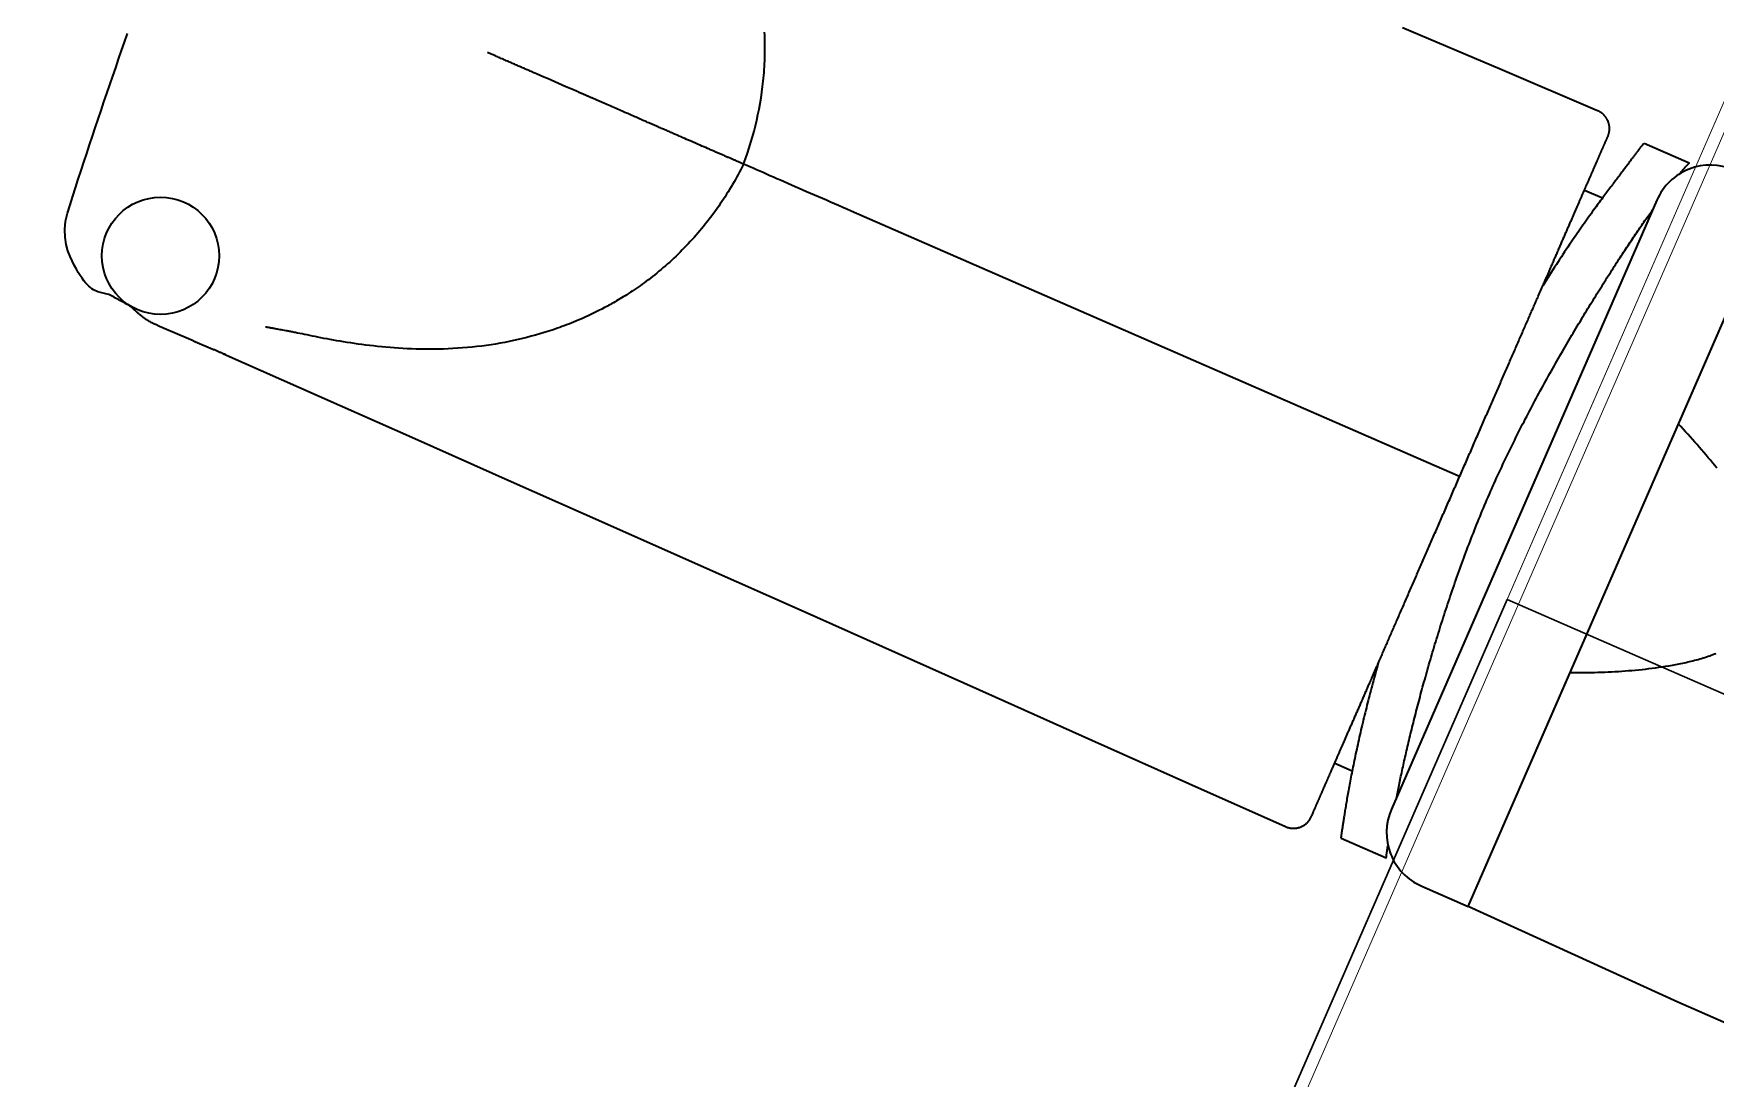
# Model space of a CAD drawing. Header units: millimetres. Extents: x -50172 to 90294, y -80883 to 956680.
# Drawn here: x 7277.13 to 7320.19, y -10762.83 to -10736.09 of the extents above; entities that cross this region are included whole.
import ezdxf

# ---------------------------------------------------------------- set-up
doc = ezdxf.new("R2010")
doc.units = ezdxf.units.MM
doc.header["$MEASUREMENT"] = 0
doc.linetypes.add('Dot & Dashed', pattern=[670.277762, 352.777767, -176.388884, 0, -141.111112])
for name, color, linetype, lineweight in [('0_Pen_No__7', 7, 'Continuous', 35), ('New_A-20-M_Roof_Pen_No__93', 8, 'Continuous', 13), ('New_A-25-M_Curtain_Wall_Pen_No__90', 8, 'Continuous', 20), ('New_A-25-M_Wall_Ext_Pen_No__87', 8, 'Continuous', 20), ('New_ArchiCAD Windows_Pen_No__3', 7, 'Continuous', 18)]:
    doc.layers.add(name, color=color, linetype=linetype, lineweight=lineweight)
for name, color, linetype in [('New_A-20-M_Roof', 7, 'Continuous'), ('New_A-25-M_Curtain_Wall', 7, 'Continuous'), ('New_A-25-M_Wall_Ext', 7, 'Continuous'), ('New_ArchiCAD Windows', 7, 'Continuous')]:
    doc.layers.add(name, color=color, linetype=linetype)
doc.layers.add('New_A-25-M_Curtain_Wall_Pen_No__69', color=7, linetype='Continuous', lineweight=20, true_color=0x606060)
doc.layers.add('New_ArchiCAD Windows_Pen_No__23', color=7, linetype='Continuous', lineweight=30, true_color=0x2a2a2a)

# ---------------------------------------------------------------- blocks, each defined once
blk = doc.blocks.new('Wall_2_1', base_point=(10092.596, -4631.295))
at = {"layer": 'New_A-25-M_Wall_Ext_Pen_No__87', "linetype": 'Continuous', "flags": 128}
blk.add_lwpolyline([(10000.932, -4591.325), (2142.474, -22613.267)], dxfattribs=at)
blk = doc.blocks.new('Wall_4_1', base_point=(9982.587, -4632.604))
at = {"layer": 'New_A-25-M_Wall_Ext_Pen_No__87', "linetype": 'Continuous', "flags": 128}
blk.add_lwpolyline([(4871.77, -16353.328), (9982.587, -4632.604)], dxfattribs=at)
blk = doc.blocks.new('Triple Window 19_2')
at = {"layer": 'New_ArchiCAD Windows_Pen_No__23', "linetype": 'Continuous'}
for p, q in [((662.5, -190), (662.5, 0)), ((662.5, 0), (725, 0))]:
    blk.add_line(p, q, dxfattribs=at)
at = {"layer": 'New_ArchiCAD Windows_Pen_No__3', "linetype": 'Continuous'}
blk.add_line((-182, 0), (662.5, 0), dxfattribs=at)
blk = doc.blocks.new('Wall_239_1', base_point=(10165.916, -4712.544))
at = {"layer": 'New_ArchiCAD Windows', "color": 251, "linetype": 'Continuous', "lineweight": 20, "true_color": 0x606060, "xscale": -1, "zscale": 1000, "rotation": 66.44041158399281}
blk.add_blockref('Triple Window 19_2', (7579.655, -10143.289), dxfattribs=at)
blk = doc.blocks.new('Morph_2_1')
at = {"layer": 'New_A-20-M_Roof_Pen_No__93', "linetype": 'Continuous', "flags": 128}
blk.add_lwpolyline([(2064.531, -22792.012), (10012.822, -4564.059)], dxfattribs=at)
blk = doc.blocks.new('Beam_8_1', base_point=(10000.932, -4591.325))
at = {"layer": 'New_A-25-M_Curtain_Wall_Pen_No__69', "linetype": 'Dot & Dashed'}
blk.add_line((10000.932, -4591.325), (2142.472, -22613.266), dxfattribs=at)
at = {"layer": 'New_A-25-M_Curtain_Wall_Pen_No__90', "linetype": 'Continuous'}
blk.add_line((10000.932, -4591.325), (2142.472, -22613.266), dxfattribs=at)

msp = doc.modelspace()

# ---------------------------------------------------------------- linework, layer by layer
at = {"layer": '0_Pen_No__7', "linetype": 'Continuous', "flags": 128}
for points in [[(7277.995, -10740.681), (7278.063, -10740.465), (7278.132, -10740.248), (7278.201, -10740.03), (7278.272, -10739.812), (7278.343, -10739.593), (7278.415, -10739.373), (7278.487, -10739.153), (7278.56, -10738.934), (7278.633, -10738.714), (7278.707, -10738.494), (7278.781, -10738.274), (7278.855, -10738.055), (7278.929, -10737.836), (7279.004, -10737.616), (7279.079, -10737.397), (7279.154, -10737.178), (7279.23, -10736.959), (7279.305, -10736.74), (7279.382, -10736.521), (7279.458, -10736.302), (7279.535, -10736.084)], [(7281.992, -10744.283), (7284.435, -10745.365), (7286.89, -10746.453), (7289.353, -10747.546), (7291.823, -10748.643), (7294.298, -10749.744), (7296.778, -10750.847), (7299.26, -10751.953), (7301.743, -10753.06), (7304.225, -10754.168), (7306.705, -10755.276), (7309.181, -10756.383), (7309.199, -10756.39), (7309.217, -10756.397), (7309.235, -10756.403), (7309.253, -10756.408), (7309.272, -10756.413), (7309.29, -10756.417), (7309.309, -10756.42), (7309.328, -10756.423), (7309.347, -10756.425), (7309.366, -10756.426), (7309.385, -10756.426), (7309.404, -10756.426), (7309.423, -10756.425), (7309.442, -10756.423), (7309.461, -10756.421), (7309.479, -10756.417), (7309.498, -10756.413), (7309.517, -10756.409), (7309.535, -10756.403), (7309.553, -10756.397), (7309.571, -10756.391), (7309.588, -10756.383), (7309.606, -10756.375), (7309.622, -10756.367), (7309.639, -10756.357), (7309.655, -10756.347), (7309.671, -10756.337), (7309.687, -10756.325), (7309.701, -10756.314), (7309.716, -10756.301), (7309.73, -10756.289), (7309.744, -10756.275), (7309.757, -10756.261), (7309.769, -10756.247), (7309.781, -10756.232), (7309.792, -10756.217), (7309.803, -10756.201), (7309.813, -10756.185), (7309.823, -10756.169), (7309.832, -10756.152), (7309.84, -10756.135), (7309.847, -10756.119), (7309.851, -10756.109), (7309.855, -10756.1), (7309.86, -10756.089), (7309.864, -10756.079), (7309.869, -10756.069), (7309.873, -10756.058), (7309.878, -10756.048), (7309.882, -10756.038), (7309.887, -10756.027), (7309.891, -10756.018), (7309.895, -10756.008), (7309.9, -10755.998), (7309.904, -10755.987), (7309.909, -10755.976), (7309.914, -10755.965), (7309.919, -10755.953), (7309.923, -10755.944), (7309.927, -10755.934), (7309.932, -10755.925), (7309.936, -10755.915), (7309.94, -10755.905), (7309.945, -10755.894), (7309.95, -10755.884), (7309.954, -10755.873), (7309.959, -10755.862), (7309.964, -10755.85), (7309.969, -10755.839), (7309.974, -10755.827), (7309.979, -10755.815), (7309.985, -10755.803), (7309.99, -10755.79), (7309.996, -10755.778), (7310.001, -10755.765), (7310.007, -10755.751), (7310.013, -10755.738), (7310.019, -10755.724), (7310.023, -10755.715), (7310.027, -10755.706), (7310.031, -10755.696), (7310.035, -10755.687), (7310.04, -10755.677), (7310.044, -10755.667), (7310.048, -10755.657), (7310.053, -10755.647), (7310.057, -10755.637), (7310.061, -10755.627), (7310.066, -10755.617), (7310.07, -10755.607), (7310.075, -10755.596), (7310.08, -10755.585), (7310.084, -10755.575), (7310.089, -10755.564), (7310.094, -10755.553), (7310.098, -10755.542), (7310.103, -10755.531), (7310.108, -10755.52), (7310.113, -10755.508), (7310.118, -10755.497), (7310.123, -10755.485), (7310.128, -10755.474), (7310.133, -10755.462), (7310.139, -10755.45), (7310.144, -10755.438), (7310.149, -10755.426), (7310.154, -10755.414), (7310.16, -10755.401), (7310.165, -10755.388), (7310.171, -10755.375), (7310.177, -10755.361), (7310.184, -10755.346), (7310.19, -10755.331), (7310.197, -10755.315), (7310.204, -10755.299), (7310.212, -10755.282), (7310.219, -10755.265), (7310.227, -10755.247), (7310.231, -10755.237), (7310.235, -10755.228), (7310.24, -10755.219), (7310.244, -10755.209), (7310.248, -10755.199), (7310.252, -10755.189), (7310.257, -10755.179), (7310.261, -10755.169), (7310.266, -10755.159), (7310.27, -10755.148), (7310.275, -10755.138), (7310.28, -10755.127), (7310.284, -10755.116), (7310.289, -10755.105), (7310.294, -10755.094), (7310.299, -10755.082), (7310.304, -10755.071), (7310.309, -10755.059), (7310.314, -10755.047), (7310.319, -10755.035), (7310.325, -10755.023), (7310.33, -10755.011), (7310.336, -10754.998), (7310.341, -10754.986), (7310.347, -10754.973), (7310.352, -10754.96), (7310.358, -10754.947), (7310.364, -10754.934), (7310.369, -10754.921), (7310.375, -10754.907), (7310.381, -10754.894), (7310.387, -10754.88), (7310.393, -10754.866), (7310.399, -10754.852), (7310.406, -10754.838), (7310.412, -10754.823), (7310.418, -10754.809), (7310.425, -10754.794), (7310.431, -10754.779), (7310.438, -10754.764), (7310.444, -10754.749), (7310.451, -10754.734), (7310.458, -10754.718), (7310.465, -10754.703), (7310.471, -10754.687), (7310.478, -10754.671), (7310.485, -10754.655), (7310.493, -10754.638), (7310.5, -10754.622), (7310.507, -10754.606), (7310.514, -10754.589), (7310.521, -10754.572), (7310.529, -10754.555), (7310.536, -10754.538), (7310.544, -10754.521), (7310.551, -10754.503), (7310.559, -10754.486), (7310.567, -10754.468), (7310.574, -10754.451), (7310.582, -10754.433), (7310.59, -10754.415), (7310.598, -10754.396), (7310.606, -10754.378), (7310.614, -10754.359), (7310.622, -10754.341), (7310.63, -10754.322), (7310.639, -10754.303), (7310.647, -10754.284), (7310.655, -10754.265), (7310.664, -10754.245), (7310.672, -10754.226), (7310.681, -10754.206), (7310.69, -10754.186), (7310.698, -10754.167), (7310.707, -10754.146), (7310.716, -10754.126), (7310.725, -10754.106), (7310.734, -10754.085), (7310.743, -10754.065), (7310.752, -10754.044), (7310.761, -10754.023), (7310.77, -10754.002), (7310.779, -10753.981), (7310.789, -10753.959), (7310.798, -10753.938), (7310.807, -10753.916), (7310.817, -10753.894), (7310.827, -10753.872), (7310.836, -10753.85), (7310.846, -10753.828), (7310.856, -10753.806), (7310.866, -10753.783), (7310.875, -10753.76), (7310.885, -10753.737), (7310.895, -10753.714), (7310.906, -10753.691), (7310.916, -10753.668), (7310.926, -10753.644), (7310.936, -10753.621), (7310.947, -10753.597), (7310.957, -10753.573), (7310.968, -10753.549), (7310.978, -10753.525), (7310.989, -10753.5), (7310.999, -10753.476), (7311.01, -10753.451), (7311.021, -10753.426), (7311.032, -10753.401), (7311.043, -10753.376), (7311.054, -10753.351), (7311.065, -10753.325), (7311.076, -10753.3), (7311.088, -10753.274), (7311.099, -10753.248), (7311.11, -10753.222), (7311.122, -10753.195), (7311.133, -10753.169), (7311.145, -10753.142), (7311.157, -10753.116), (7311.168, -10753.089), (7311.18, -10753.062), (7311.192, -10753.035), (7311.204, -10753.007), (7311.216, -10752.98), (7311.228, -10752.953), (7311.24, -10752.925), (7311.252, -10752.897), (7311.264, -10752.87), (7311.276, -10752.842), (7311.288, -10752.813), (7311.301, -10752.785), (7311.313, -10752.757), (7311.325, -10752.728), (7311.338, -10752.7), (7311.35, -10752.671), (7311.363, -10752.642), (7311.376, -10752.613), (7311.388, -10752.584), (7311.401, -10752.555), (7311.414, -10752.525), (7311.427, -10752.496), (7311.44, -10752.466), (7311.453, -10752.437), (7311.466, -10752.407), (7311.479, -10752.377), (7311.492, -10752.347), (7311.505, -10752.316), (7311.518, -10752.286), (7311.532, -10752.256), (7311.545, -10752.225), (7311.558, -10752.194), (7311.572, -10752.163), (7311.585, -10752.132), (7311.599, -10752.101), (7311.613, -10752.07), (7311.626, -10752.038), (7311.64, -10752.007), (7311.654, -10751.975), (7311.668, -10751.943), (7311.682, -10751.912), (7311.696, -10751.879), (7311.71, -10751.847), (7311.724, -10751.815), (7311.738, -10751.783), (7311.752, -10751.75), (7311.766, -10751.717), (7311.781, -10751.684), (7311.795, -10751.651), (7311.809, -10751.618), (7311.824, -10751.585), (7311.838, -10751.552), (7311.853, -10751.518), (7311.868, -10751.485), (7311.882, -10751.451), (7311.897, -10751.417), (7311.912, -10751.383), (7311.927, -10751.349), (7311.942, -10751.314), (7311.957, -10751.28), (7311.972, -10751.245), (7311.987, -10751.21), (7312.003, -10751.176), (7312.018, -10751.14), (7312.033, -10751.105), (7312.049, -10751.07), (7312.064, -10751.035), (7312.08, -10750.999), (7312.095, -10750.963), (7312.111, -10750.927), (7312.126, -10750.891), (7312.142, -10750.855), (7312.158, -10750.819), (7312.174, -10750.783), (7312.19, -10750.746), (7312.206, -10750.71), (7312.222, -10750.673), (7312.238, -10750.636), (7312.254, -10750.6), (7312.27, -10750.563), (7312.286, -10750.526), (7312.302, -10750.489), (7312.318, -10750.452), (7312.334, -10750.415), (7312.35, -10750.378), (7312.367, -10750.341), (7312.383, -10750.303), (7312.399, -10750.266), (7312.415, -10750.229), (7312.432, -10750.191), (7312.448, -10750.153), (7312.465, -10750.116), (7312.481, -10750.078), (7312.498, -10750.04), (7312.514, -10750.002), (7312.531, -10749.964), (7312.547, -10749.926), (7312.564, -10749.888), (7312.581, -10749.85), (7312.597, -10749.811), (7312.614, -10749.773), (7312.631, -10749.735), (7312.648, -10749.696), (7312.664, -10749.657), (7312.681, -10749.619), (7312.698, -10749.58), (7312.715, -10749.541), (7312.732, -10749.502), (7312.749, -10749.463), (7312.766, -10749.424), (7312.783, -10749.385), (7312.8, -10749.346), (7312.817, -10749.307), (7312.835, -10749.267), (7312.852, -10749.228), (7312.869, -10749.188), (7312.886, -10749.149), (7312.904, -10749.109), (7312.921, -10749.069), (7312.938, -10749.029), (7312.956, -10748.989), (7312.973, -10748.949), (7312.991, -10748.909), (7313.008, -10748.869), (7313.026, -10748.829), (7313.043, -10748.789), (7313.061, -10748.748), (7313.079, -10748.708), (7313.096, -10748.667), (7313.114, -10748.627), (7313.132, -10748.586), (7313.149, -10748.545), (7313.167, -10748.504), (7313.185, -10748.463), (7313.203, -10748.422), (7313.221, -10748.381), (7313.239, -10748.34), (7313.257, -10748.299), (7313.275, -10748.257), (7313.293, -10748.216), (7313.311, -10748.174), (7313.329, -10748.133), (7313.347, -10748.091), (7313.366, -10748.049), (7313.384, -10748.008), (7313.402, -10747.966), (7313.42, -10747.924), (7313.438, -10747.883), (7313.457, -10747.841), (7313.475, -10747.799), (7313.493, -10747.757), (7313.511, -10747.715), (7313.53, -10747.674), (7313.548, -10747.632), (7313.566, -10747.59), (7313.584, -10747.548), (7313.603, -10747.506), (7313.621, -10747.464), (7313.639, -10747.422), (7313.657, -10747.38), (7313.676, -10747.339), (7313.694, -10747.297), (7313.712, -10747.255), (7313.73, -10747.213), (7313.749, -10747.171), (7313.767, -10747.129), (7313.785, -10747.087), (7313.803, -10747.046), (7313.822, -10747.004), (7313.84, -10746.962), (7313.858, -10746.92), (7313.876, -10746.879), (7313.894, -10746.837), (7313.913, -10746.795), (7313.931, -10746.753), (7313.949, -10746.712), (7313.967, -10746.67), (7313.985, -10746.629), (7314.003, -10746.587), (7314.021, -10746.546), (7314.039, -10746.505), (7314.057, -10746.463), (7314.075, -10746.422), (7314.093, -10746.381), (7314.111, -10746.34), (7314.129, -10746.299), (7314.147, -10746.259), (7314.164, -10746.218), (7314.182, -10746.177), (7314.2, -10746.137), (7314.217, -10746.096), (7314.235, -10746.056), (7314.252, -10746.016), (7314.27, -10745.975), (7314.288, -10745.935), (7314.305, -10745.895), (7314.322, -10745.855), (7314.34, -10745.815), (7314.357, -10745.775), (7314.375, -10745.736), (7314.392, -10745.696), (7314.409, -10745.656), (7314.426, -10745.617), (7314.444, -10745.577), (7314.461, -10745.538), (7314.478, -10745.499), (7314.495, -10745.46), (7314.512, -10745.42), (7314.529, -10745.381), (7314.546, -10745.342), (7314.563, -10745.303), (7314.58, -10745.265), (7314.597, -10745.226), (7314.614, -10745.187), (7314.631, -10745.149), (7314.647, -10745.11), (7314.664, -10745.072), (7314.681, -10745.033), (7314.698, -10744.995), (7314.714, -10744.957), (7314.731, -10744.919), (7314.747, -10744.88), (7314.764, -10744.842), (7314.781, -10744.805), (7314.797, -10744.767), (7314.814, -10744.729), (7314.83, -10744.691), (7314.846, -10744.654), (7314.863, -10744.616), (7314.879, -10744.579), (7314.895, -10744.541), (7314.912, -10744.504), (7314.928, -10744.467), (7314.944, -10744.429), (7314.96, -10744.392), (7314.976, -10744.355), (7314.993, -10744.318), (7315.009, -10744.282), (7315.025, -10744.245), (7315.041, -10744.208), (7315.057, -10744.172), (7315.073, -10744.135), (7315.088, -10744.099), (7315.104, -10744.062), (7315.12, -10744.026), (7315.136, -10743.99), (7315.152, -10743.953), (7315.167, -10743.917), (7315.183, -10743.881), (7315.199, -10743.846), (7315.214, -10743.81), (7315.23, -10743.775), (7315.245, -10743.739), (7315.26, -10743.704), (7315.276, -10743.669), (7315.291, -10743.634), (7315.306, -10743.599), (7315.321, -10743.565), (7315.336, -10743.53), (7315.351, -10743.496), (7315.366, -10743.462), (7315.381, -10743.428), (7315.396, -10743.394), (7315.41, -10743.36), (7315.425, -10743.326), (7315.44, -10743.293), (7315.454, -10743.26), (7315.469, -10743.226), (7315.483, -10743.193), (7315.498, -10743.16), (7315.512, -10743.127), (7315.526, -10743.095), (7315.54, -10743.062), (7315.554, -10743.03), (7315.569, -10742.997), (7315.583, -10742.965), (7315.597, -10742.933), (7315.611, -10742.901), (7315.624, -10742.869), (7315.638, -10742.838), (7315.652, -10742.806), (7315.666, -10742.775), (7315.679, -10742.744), (7315.693, -10742.712), (7315.706, -10742.681), (7315.72, -10742.65), (7315.733, -10742.62), (7315.747, -10742.589), (7315.76, -10742.559), (7315.773, -10742.528), (7315.786, -10742.498), (7315.799, -10742.468), (7315.813, -10742.438), (7315.826, -10742.408), (7315.839, -10742.378), (7315.851, -10742.349), (7315.864, -10742.319), (7315.877, -10742.29), (7315.89, -10742.261), (7315.903, -10742.231), (7315.915, -10742.202), (7315.928, -10742.174), (7315.94, -10742.145), (7315.953, -10742.116), (7315.965, -10742.088), (7315.978, -10742.059), (7315.99, -10742.031), (7316.002, -10742.003), (7316.014, -10741.975), (7316.026, -10741.947), (7316.039, -10741.92), (7316.051, -10741.892), (7316.063, -10741.864), (7316.075, -10741.837), (7316.086, -10741.81), (7316.098, -10741.783), (7316.11, -10741.756), (7316.122, -10741.729), (7316.133, -10741.702), (7316.145, -10741.676), (7316.156, -10741.649), (7316.168, -10741.623), (7316.179, -10741.597), (7316.191, -10741.571), (7316.202, -10741.545), (7316.213, -10741.519), (7316.224, -10741.494), (7316.235, -10741.469), (7316.246, -10741.443), (7316.257, -10741.418), (7316.268, -10741.393), (7316.279, -10741.369), (7316.289, -10741.344), (7316.3, -10741.32), (7316.311, -10741.296), (7316.321, -10741.272), (7316.332, -10741.248), (7316.342, -10741.224), (7316.352, -10741.2), (7316.362, -10741.177), (7316.373, -10741.153), (7316.383, -10741.13), (7316.393, -10741.107), (7316.403, -10741.084), (7316.413, -10741.062), (7316.422, -10741.039), (7316.432, -10741.017), (7316.442, -10740.994), (7316.452, -10740.972), (7316.461, -10740.95), (7316.471, -10740.929), (7316.48, -10740.907), (7316.49, -10740.885), (7316.499, -10740.864), (7316.508, -10740.843), (7316.517, -10740.822), (7316.526, -10740.801), (7316.536, -10740.78), (7316.545, -10740.759), (7316.553, -10740.739), (7316.562, -10740.718), (7316.571, -10740.698), (7316.58, -10740.678), (7316.589, -10740.658), (7316.597, -10740.638), (7316.606, -10740.619), (7316.614, -10740.599), (7316.623, -10740.58), (7316.631, -10740.561), (7316.639, -10740.542), (7316.648, -10740.523), (7316.656, -10740.504), (7316.664, -10740.485), (7316.672, -10740.467), (7316.68, -10740.448), (7316.688, -10740.43), (7316.696, -10740.412), (7316.704, -10740.394), (7316.711, -10740.376), (7316.719, -10740.359), (7316.727, -10740.341), (7316.734, -10740.324), (7316.742, -10740.307), (7316.749, -10740.29), (7316.757, -10740.273), (7316.764, -10740.256), (7316.771, -10740.239), (7316.779, -10740.223), (7316.786, -10740.206), (7316.793, -10740.19), (7316.8, -10740.174), (7316.807, -10740.158), (7316.814, -10740.142), (7316.82, -10740.126), (7316.827, -10740.111), (7316.834, -10740.096), (7316.841, -10740.08), (7316.847, -10740.065), (7316.854, -10740.051), (7316.86, -10740.036), (7316.866, -10740.021), (7316.873, -10740.007), (7316.879, -10739.993), (7316.885, -10739.979), (7316.891, -10739.965), (7316.897, -10739.951), (7316.903, -10739.937), (7316.909, -10739.924), (7316.915, -10739.91), (7316.92, -10739.897), (7316.926, -10739.884), (7316.932, -10739.871), (7316.937, -10739.859), (7316.943, -10739.846), (7316.948, -10739.834), (7316.953, -10739.822), (7316.959, -10739.809), (7316.964, -10739.797), (7316.969, -10739.786), (7316.974, -10739.774), (7316.979, -10739.762), (7316.984, -10739.751), (7316.989, -10739.74), (7316.994, -10739.729), (7316.999, -10739.718), (7317.003, -10739.707), (7317.008, -10739.696), (7317.013, -10739.686), (7317.017, -10739.676), (7317.021, -10739.665), (7317.026, -10739.655), (7317.03, -10739.645), (7317.034, -10739.636), (7317.039, -10739.626), (7317.043, -10739.617), (7317.047, -10739.607), (7317.055, -10739.589), (7317.063, -10739.571), (7317.07, -10739.554), (7317.077, -10739.537), (7317.084, -10739.521), (7317.091, -10739.506), (7317.098, -10739.491), (7317.104, -10739.477), (7317.11, -10739.463), (7317.116, -10739.45), (7317.121, -10739.437), (7317.126, -10739.425), (7317.132, -10739.413), (7317.137, -10739.4), (7317.142, -10739.389), (7317.147, -10739.377), (7317.152, -10739.365), (7317.157, -10739.353), (7317.163, -10739.342), (7317.167, -10739.331), (7317.172, -10739.319), (7317.177, -10739.308), (7317.182, -10739.297), (7317.187, -10739.286), (7317.192, -10739.275), (7317.196, -10739.265), (7317.201, -10739.254), (7317.206, -10739.243), (7317.21, -10739.233), (7317.215, -10739.223), (7317.219, -10739.212), (7317.223, -10739.202), (7317.228, -10739.192), (7317.232, -10739.182), (7317.236, -10739.172), (7317.241, -10739.163), (7317.245, -10739.153), (7317.249, -10739.144), (7317.253, -10739.134), (7317.257, -10739.125), (7317.263, -10739.111), (7317.269, -10739.098), (7317.275, -10739.084), (7317.281, -10739.071), (7317.286, -10739.059), (7317.292, -10739.046), (7317.297, -10739.034), (7317.302, -10739.022), (7317.307, -10739.01), (7317.312, -10738.998), (7317.317, -10738.987), (7317.322, -10738.976), (7317.327, -10738.965), (7317.332, -10738.954), (7317.336, -10738.943), (7317.341, -10738.933), (7317.345, -10738.923), (7317.349, -10738.914), (7317.353, -10738.904), (7317.357, -10738.895), (7317.363, -10738.883), (7317.368, -10738.871), (7317.373, -10738.86), (7317.377, -10738.85), (7317.382, -10738.839), (7317.386, -10738.829), (7317.39, -10738.82), (7317.395, -10738.809), (7317.4, -10738.798), (7317.404, -10738.788), (7317.409, -10738.777), (7317.413, -10738.767), (7317.418, -10738.757), (7317.422, -10738.747), (7317.426, -10738.737), (7317.43, -10738.728), (7317.434, -10738.719), (7317.439, -10738.708), (7317.443, -10738.698), (7317.447, -10738.688), (7317.45, -10738.677), (7317.454, -10738.667), (7317.457, -10738.656), (7317.46, -10738.645), (7317.462, -10738.634), (7317.465, -10738.624), (7317.467, -10738.613), (7317.469, -10738.602), (7317.471, -10738.591), (7317.472, -10738.58), (7317.474, -10738.569), (7317.474, -10738.557), (7317.475, -10738.546), (7317.476, -10738.535), (7317.476, -10738.524), (7317.476, -10738.513), (7317.476, -10738.502), (7317.475, -10738.491), (7317.474, -10738.479), (7317.474, -10738.468), (7317.472, -10738.457), (7317.471, -10738.446), (7317.469, -10738.435), (7317.467, -10738.424), (7317.465, -10738.414), (7317.462, -10738.403), (7317.46, -10738.392), (7317.457, -10738.381), (7317.454, -10738.371), (7317.45, -10738.36), (7317.447, -10738.35), (7317.443, -10738.339), (7317.439, -10738.329), (7317.434, -10738.319), (7317.43, -10738.308), (7317.425, -10738.298), (7317.42, -10738.288), (7317.414, -10738.278), (7317.409, -10738.269), (7317.403, -10738.259), (7317.397, -10738.25), (7317.391, -10738.24), (7317.385, -10738.231), (7317.379, -10738.222), (7317.372, -10738.213), (7317.365, -10738.205), (7317.358, -10738.196), (7317.351, -10738.188), (7317.343, -10738.179), (7317.336, -10738.171), (7317.328, -10738.163), (7317.32, -10738.156), (7317.312, -10738.148), (7317.303, -10738.141), (7317.295, -10738.134), (7317.286, -10738.127), (7317.277, -10738.12), (7317.268, -10738.113), (7317.259, -10738.107), (7317.25, -10738.101), (7317.241, -10738.094), (7317.231, -10738.089), (7317.221, -10738.083), (7317.212, -10738.078), (7317.202, -10738.073), (7317.192, -10738.068), (7317.182, -10738.063), (7317.172, -10738.059), (7314.675, -10736.997), (7312.176, -10735.934)], [(7313.639, -10747.422), (7313.181, -10747.222), (7298.056, -10740.627), (7297.949, -10740.581), (7297.843, -10740.534), (7297.738, -10740.488), (7297.633, -10740.443), (7297.529, -10740.397), (7297.425, -10740.352), (7297.323, -10740.308), (7297.221, -10740.263), (7297.12, -10740.219), (7297.02, -10740.175), (7296.92, -10740.132), (7296.822, -10740.089), (7296.725, -10740.047), (7296.628, -10740.005), (7296.532, -10739.963), (7296.438, -10739.922), (7296.344, -10739.881), (7296.251, -10739.84), (7296.16, -10739.801), (7296.069, -10739.761), (7295.98, -10739.722), (7295.892, -10739.684), (7295.804, -10739.645), (7295.718, -10739.608), (7295.633, -10739.571), (7295.55, -10739.534), (7295.467, -10739.498), (7295.386, -10739.463), (7295.306, -10739.428), (7295.357, -10739.289), (7295.405, -10739.149), (7295.451, -10739.009), (7295.495, -10738.868), (7295.536, -10738.726), (7295.574, -10738.584), (7295.61, -10738.443), (7295.643, -10738.301), (7295.674, -10738.159), (7295.703, -10738.017), (7295.729, -10737.875), (7295.752, -10737.732), (7295.774, -10737.588), (7295.792, -10737.444), (7295.809, -10737.3), (7295.816, -10737.227), (7295.823, -10737.154), (7295.829, -10737.081), (7295.834, -10737.007), (7295.839, -10736.933), (7295.843, -10736.86), (7295.846, -10736.786), (7295.849, -10736.711), (7295.851, -10736.637), (7295.852, -10736.563), (7295.853, -10736.49), (7295.853, -10736.416), (7295.853, -10736.342), (7295.851, -10736.268), (7295.85, -10736.195), (7295.847, -10736.122), (7295.844, -10736.049)], [(7295.304, -10739.427), (7295.294, -10739.423), (7295.284, -10739.419), (7295.275, -10739.415), (7295.264, -10739.41), (7295.251, -10739.404), (7295.238, -10739.398), (7295.223, -10739.392), (7295.208, -10739.385), (7295.192, -10739.379), (7295.176, -10739.371), (7295.143, -10739.357), (7295.127, -10739.35), (7295.111, -10739.343), (7295.095, -10739.336), (7295.079, -10739.329), (7295.063, -10739.322), (7295.047, -10739.315), (7295.03, -10739.308), (7295.013, -10739.3), (7294.996, -10739.293), (7294.978, -10739.285), (7294.96, -10739.277), (7294.942, -10739.269), (7294.923, -10739.261), (7294.904, -10739.253), (7294.885, -10739.245), (7294.866, -10739.236), (7294.846, -10739.228), (7294.826, -10739.219), (7294.806, -10739.21), (7294.785, -10739.201), (7294.765, -10739.192), (7294.744, -10739.183), (7294.722, -10739.174), (7294.701, -10739.164), (7294.68, -10739.155), (7294.658, -10739.146), (7294.636, -10739.136), (7294.614, -10739.126), (7294.591, -10739.117), (7294.569, -10739.107), (7294.546, -10739.097), (7294.523, -10739.087), (7294.5, -10739.077), (7294.477, -10739.067), (7294.454, -10739.057), (7294.43, -10739.046), (7294.407, -10739.036), (7294.383, -10739.026), (7294.336, -10739.005), (7294.288, -10738.984), (7294.239, -10738.963), (7294.191, -10738.942), (7294.142, -10738.921), (7294.093, -10738.899), (7293.995, -10738.857), (7293.897, -10738.814), (7293.848, -10738.793), (7293.8, -10738.771), (7293.751, -10738.75), (7293.703, -10738.729), (7293.656, -10738.709), (7293.632, -10738.698), (7293.608, -10738.688), (7293.562, -10738.668), (7293.538, -10738.657), (7293.514, -10738.647), (7293.49, -10738.636), (7293.465, -10738.625), (7293.44, -10738.615), (7293.415, -10738.604), (7293.39, -10738.593), (7293.364, -10738.581), (7293.338, -10738.57), (7293.312, -10738.559), (7293.285, -10738.547), (7293.258, -10738.535), (7293.231, -10738.523), (7293.203, -10738.511), (7293.176, -10738.499), (7293.147, -10738.487), (7293.119, -10738.474), (7293.09, -10738.462), (7293.061, -10738.449), (7293.032, -10738.436), (7293.002, -10738.423), (7292.972, -10738.41), (7292.942, -10738.397), (7292.911, -10738.384), (7292.88, -10738.37), (7292.849, -10738.357), (7292.817, -10738.343), (7292.785, -10738.329), (7292.753, -10738.315), (7292.72, -10738.301), (7292.688, -10738.286), (7292.654, -10738.272), (7292.621, -10738.257), (7292.587, -10738.243), (7292.553, -10738.228), (7292.518, -10738.213), (7292.484, -10738.197), (7292.448, -10738.182), (7292.413, -10738.167), (7292.377, -10738.151), (7292.341, -10738.135), (7292.305, -10738.12), (7292.268, -10738.104), (7292.231, -10738.087), (7292.194, -10738.071), (7292.156, -10738.055), (7292.118, -10738.038), (7292.08, -10738.022), (7292.042, -10738.005), (7292.003, -10737.988), (7291.925, -10737.954), (7291.886, -10737.937), (7291.847, -10737.92), (7291.808, -10737.903), (7291.768, -10737.885), (7291.748, -10737.877), (7291.728, -10737.868), (7291.708, -10737.859), (7291.687, -10737.85), (7291.667, -10737.841), (7291.647, -10737.833), (7291.627, -10737.824), (7291.607, -10737.815), (7291.588, -10737.807), (7291.568, -10737.798), (7291.549, -10737.79), (7291.53, -10737.782), (7291.512, -10737.774), (7291.493, -10737.766), (7291.475, -10737.758), (7291.457, -10737.75), (7291.439, -10737.742), (7291.422, -10737.734), (7291.404, -10737.727), (7291.387, -10737.719), (7291.37, -10737.712), (7291.353, -10737.705), (7291.337, -10737.697), (7291.32, -10737.69), (7291.304, -10737.683), (7291.289, -10737.676), (7291.273, -10737.67), (7291.258, -10737.663), (7291.242, -10737.656), (7291.227, -10737.65), (7291.213, -10737.643), (7291.198, -10737.637), (7291.184, -10737.631), (7291.17, -10737.625), (7291.156, -10737.619), (7291.142, -10737.613), (7291.129, -10737.607), (7291.116, -10737.601), (7291.103, -10737.595), (7291.09, -10737.59), (7291.078, -10737.585), (7291.066, -10737.579), (7291.054, -10737.574), (7291.042, -10737.569), (7290.947, -10737.528), (7290.758, -10737.445), (7290.569, -10737.363), (7290.475, -10737.321), (7290.38, -10737.28), (7290.286, -10737.239), (7290.192, -10737.198), (7290.099, -10737.157), (7290.005, -10737.117), (7289.959, -10737.096), (7289.935, -10737.086), (7289.912, -10737.076), (7289.888, -10737.066), (7289.864, -10737.055), (7289.84, -10737.045), (7289.816, -10737.034), (7289.792, -10737.024), (7289.768, -10737.013), (7289.743, -10737.003), (7289.719, -10736.992), (7289.694, -10736.981), (7289.669, -10736.97), (7289.645, -10736.96), (7289.62, -10736.949), (7289.595, -10736.938), (7289.569, -10736.927), (7289.544, -10736.916), (7289.519, -10736.905), (7289.493, -10736.893), (7289.467, -10736.882), (7289.441, -10736.871), (7289.415, -10736.86), (7289.389, -10736.848), (7289.363, -10736.837), (7289.337, -10736.825), (7289.31, -10736.814), (7289.283, -10736.802), (7289.257, -10736.79), (7289.23, -10736.779), (7289.203, -10736.767), (7289.176, -10736.755), (7289.148, -10736.743), (7289.121, -10736.731), (7289.093, -10736.719), (7289.066, -10736.707), (7289.038, -10736.695), (7289.01, -10736.683), (7288.982, -10736.67), (7288.953, -10736.658), (7288.925, -10736.646), (7288.896, -10736.633), (7288.867, -10736.621), (7288.839, -10736.608), (7288.81, -10736.595), (7288.78, -10736.583), (7288.751, -10736.57)], [(7318.345, -10738.901), (7318.338, -10738.911), (7318.331, -10738.92), (7318.322, -10738.931), (7318.312, -10738.944), (7318.3, -10738.959), (7318.293, -10738.967), (7318.286, -10738.976), (7318.279, -10738.985), (7318.271, -10738.994), (7318.263, -10739.005), (7318.255, -10739.015), (7318.247, -10739.026), (7318.238, -10739.038), (7318.229, -10739.05), (7318.219, -10739.062), (7318.209, -10739.075), (7318.199, -10739.089), (7318.189, -10739.103), (7318.178, -10739.117), (7318.167, -10739.132), (7318.156, -10739.147), (7318.144, -10739.163), (7318.132, -10739.179), (7318.12, -10739.195), (7318.107, -10739.212), (7318.094, -10739.229), (7318.081, -10739.247), (7318.068, -10739.265), (7318.054, -10739.284), (7318.04, -10739.302), (7318.026, -10739.322), (7318.011, -10739.341), (7317.996, -10739.361), (7317.981, -10739.382), (7317.966, -10739.403), (7317.95, -10739.424), (7317.934, -10739.445), (7317.918, -10739.467), (7317.901, -10739.489), (7317.884, -10739.512), (7317.867, -10739.535), (7317.85, -10739.558), (7317.832, -10739.582), (7317.814, -10739.606), (7317.796, -10739.63), (7317.777, -10739.655), (7317.759, -10739.68), (7317.74, -10739.705), (7317.72, -10739.731), (7317.701, -10739.757), (7317.681, -10739.783), (7317.661, -10739.81), (7317.64, -10739.837), (7317.62, -10739.865), (7317.599, -10739.893), (7317.577, -10739.921), (7317.555, -10739.951), (7317.532, -10739.981), (7317.509, -10740.011), (7317.485, -10740.043), (7317.461, -10740.075), (7317.437, -10740.108), (7317.411, -10740.141), (7317.386, -10740.176), (7317.359, -10740.211), (7317.333, -10740.247), (7317.305, -10740.283), (7317.278, -10740.321), (7317.249, -10740.359), (7317.22, -10740.398), (7317.191, -10740.438), (7317.161, -10740.479), (7317.131, -10740.52), (7317.1, -10740.563), (7317.068, -10740.606), (7317.036, -10740.65), (7317.004, -10740.695), (7316.97, -10740.741), (7316.937, -10740.788), (7316.903, -10740.836), (7316.868, -10740.885), (7316.833, -10740.935), (7316.797, -10740.986), (7316.761, -10741.037), (7316.724, -10741.09), (7316.687, -10741.144), (7316.649, -10741.198), (7316.61, -10741.254), (7316.571, -10741.311), (7316.532, -10741.369), (7316.492, -10741.428), (7316.451, -10741.487), (7316.41, -10741.548), (7316.369, -10741.61), (7316.327, -10741.673), (7316.285, -10741.736), (7316.243, -10741.8), (7316.2, -10741.865), (7316.158, -10741.93), (7316.115, -10741.996), (7316.072, -10742.062), (7316.029, -10742.129), (7315.985, -10742.197), (7315.942, -10742.266), (7315.898, -10742.335), (7315.854, -10742.404), (7315.81, -10742.474), (7315.766, -10742.545)], [(7319.275, -10739.672), (7319.282, -10739.664), (7319.289, -10739.656), (7319.295, -10739.648), (7319.302, -10739.64), (7319.315, -10739.624), (7319.327, -10739.609), (7319.339, -10739.595), (7319.351, -10739.581), (7319.362, -10739.567), (7319.373, -10739.554), (7319.384, -10739.542), (7319.394, -10739.53), (7319.404, -10739.519), (7319.414, -10739.508), (7319.423, -10739.497), (7319.432, -10739.487), (7319.44, -10739.478), (7319.449, -10739.469), (7319.456, -10739.461), (7319.464, -10739.453), (7319.474, -10739.442), (7319.483, -10739.433), (7319.491, -10739.425), (7319.499, -10739.417), (7319.507, -10739.409), (7319.514, -10739.402), (7318.36, -10738.899)], [(7295.306, -10739.428), (7295.273, -10739.494), (7295.239, -10739.56), (7295.204, -10739.625), (7295.169, -10739.691), (7295.134, -10739.755), (7295.097, -10739.82), (7295.061, -10739.884), (7295.024, -10739.948), (7294.986, -10740.011), (7294.948, -10740.074), (7294.909, -10740.137), (7294.87, -10740.199), (7294.83, -10740.261), (7294.79, -10740.322), (7294.75, -10740.383), (7294.709, -10740.443), (7294.668, -10740.503), (7294.626, -10740.563), (7294.541, -10740.68), (7294.455, -10740.796), (7294.366, -10740.91), (7294.321, -10740.967), (7294.275, -10741.024), (7294.229, -10741.08), (7294.183, -10741.135), (7294.135, -10741.191), (7294.088, -10741.246), (7294.039, -10741.301), (7293.99, -10741.355), (7293.94, -10741.41), (7293.89, -10741.464), (7293.839, -10741.518), (7293.787, -10741.571), (7293.735, -10741.624), (7293.682, -10741.677), (7293.629, -10741.729), (7293.576, -10741.781), (7293.522, -10741.832), (7293.468, -10741.882), (7293.414, -10741.932), (7293.359, -10741.981), (7293.304, -10742.029), (7293.249, -10742.076), (7293.194, -10742.123), (7293.139, -10742.169), (7293.084, -10742.214), (7293.029, -10742.258), (7292.975, -10742.302), (7292.921, -10742.344), (7292.867, -10742.385), (7292.813, -10742.425), (7292.761, -10742.464), (7292.708, -10742.502), (7292.656, -10742.539), (7292.605, -10742.575), (7292.555, -10742.61), (7292.506, -10742.644), (7292.457, -10742.676), (7292.409, -10742.708), (7292.362, -10742.738), (7292.316, -10742.768), (7292.271, -10742.797), (7292.226, -10742.824), (7292.182, -10742.851), (7292.139, -10742.877), (7292.097, -10742.902), (7292.056, -10742.927), (7292.015, -10742.95), (7291.976, -10742.973), (7291.936, -10742.996), (7291.897, -10743.017), (7291.859, -10743.039), (7291.821, -10743.059), (7291.784, -10743.079), (7291.747, -10743.099), (7291.674, -10743.137), (7291.603, -10743.174), (7291.533, -10743.209), (7291.464, -10743.242), (7291.396, -10743.275), (7291.329, -10743.306), (7291.264, -10743.336), (7291.199, -10743.365), (7291.135, -10743.393), (7291.073, -10743.42), (7291.011, -10743.446), (7290.949, -10743.471), (7290.889, -10743.495), (7290.829, -10743.519), (7290.77, -10743.541), (7290.712, -10743.563), (7290.654, -10743.585), (7290.597, -10743.605), (7290.54, -10743.625), (7290.427, -10743.664), (7290.315, -10743.701), (7290.204, -10743.736), (7290.092, -10743.77), (7289.98, -10743.803), (7289.868, -10743.834), (7289.756, -10743.864), (7289.644, -10743.892), (7289.531, -10743.918), (7289.418, -10743.944), (7289.304, -10743.968), (7289.189, -10743.99), (7289.074, -10744.011), (7288.957, -10744.031), (7288.84, -10744.049), (7288.721, -10744.067), (7288.601, -10744.082), (7288.479, -10744.097), (7288.356, -10744.11), (7288.233, -10744.122), (7288.109, -10744.132), (7287.987, -10744.141), (7287.865, -10744.149), (7287.744, -10744.154), (7287.623, -10744.159), (7287.504, -10744.162), (7287.385, -10744.164), (7287.267, -10744.165), (7287.15, -10744.164), (7287.034, -10744.162), (7286.919, -10744.159), (7286.806, -10744.156), (7286.693, -10744.151), (7286.581, -10744.145), (7286.47, -10744.138), (7286.361, -10744.131), (7286.253, -10744.122), (7286.146, -10744.113), (7286.04, -10744.103), (7285.936, -10744.093), (7285.833, -10744.081), (7285.732, -10744.07), (7285.632, -10744.057), (7285.534, -10744.044), (7285.437, -10744.031), (7285.342, -10744.018), (7285.248, -10744.004), (7285.156, -10743.99), (7285.066, -10743.975), (7284.977, -10743.96), (7284.89, -10743.946), (7284.805, -10743.931), (7284.722, -10743.916), (7284.641, -10743.901), (7284.562, -10743.886), (7284.485, -10743.871), (7284.409, -10743.856), (7284.336, -10743.842), (7284.265, -10743.827), (7284.196, -10743.813), (7284.13, -10743.8), (7284.065, -10743.786), (7284.003, -10743.774), (7283.943, -10743.761), (7283.885, -10743.749), (7283.83, -10743.738), (7283.803, -10743.732), (7283.777, -10743.727), (7283.751, -10743.722), (7283.726, -10743.717), (7283.702, -10743.712), (7283.678, -10743.708), (7283.655, -10743.703), (7283.633, -10743.699), (7283.611, -10743.695), (7283.59, -10743.691), (7283.549, -10743.684), (7283.511, -10743.677), (7283.474, -10743.67), (7283.438, -10743.664), (7283.405, -10743.658), (7283.374, -10743.652), (7283.344, -10743.647), (7283.316, -10743.642), (7283.289, -10743.637), (7283.265, -10743.633), (7283.241, -10743.629), (7283.22, -10743.625), (7283.2, -10743.621), (7283.181, -10743.618), (7283.164, -10743.615), (7283.149, -10743.612), (7283.135, -10743.609), (7283.122, -10743.607), (7283.111, -10743.605), (7283.092, -10743.601), (7283.078, -10743.599), (7283.064, -10743.596)], [(7316.837, -10740.089), (7317.301, -10740.291)], [(7320.223, -10747.21), (7320.169, -10747.142), (7320.114, -10747.075), (7320.059, -10747.007), (7320.003, -10746.94), (7319.947, -10746.873), (7319.891, -10746.806), (7319.834, -10746.739), (7319.776, -10746.672), (7319.718, -10746.606), (7319.66, -10746.54), (7319.602, -10746.474), (7319.543, -10746.408), (7319.483, -10746.342), (7319.424, -10746.276), (7319.364, -10746.211), (7319.303, -10746.146), (7319.242, -10746.08), (7321.853, -10740.094)], [(7279.64, -10743.079), (7279.608, -10743.061), (7279.576, -10743.043), (7279.543, -10743.025), (7279.509, -10743.007), (7279.475, -10742.989), (7279.44, -10742.97), (7279.405, -10742.952), (7279.37, -10742.933), (7279.334, -10742.914), (7279.298, -10742.895), (7279.262, -10742.875), (7279.226, -10742.856), (7279.191, -10742.836), (7279.155, -10742.817), (7279.12, -10742.797), (7279.085, -10742.78), (7279.05, -10742.767), (7279.015, -10742.755), (7278.981, -10742.745), (7278.946, -10742.737), (7278.912, -10742.729), (7278.877, -10742.721), (7278.842, -10742.712), (7278.806, -10742.702), (7278.77, -10742.691), (7278.734, -10742.677), (7278.697, -10742.66), (7278.659, -10742.64), (7278.62, -10742.615), (7278.581, -10742.586), (7278.54, -10742.551), (7278.499, -10742.511), (7278.456, -10742.464), (7278.412, -10742.41), (7278.367, -10742.349), (7278.32, -10742.279), (7278.272, -10742.201), (7278.222, -10742.113), (7278.17, -10742.015), (7278.117, -10741.906), (7278.061, -10741.787), (7278.008, -10741.647), (7277.965, -10741.481), (7277.937, -10741.296), (7277.929, -10741.097), (7277.946, -10740.89), (7277.995, -10740.681)], [(7312.028, -10755.621), (7312.036, -10755.58), (7312.044, -10755.538), (7312.053, -10755.495), (7312.062, -10755.452), (7312.071, -10755.409), (7312.08, -10755.365), (7312.089, -10755.32), (7312.098, -10755.275), (7312.108, -10755.23), (7312.117, -10755.184), (7312.127, -10755.138), (7312.137, -10755.091), (7312.147, -10755.044), (7312.158, -10754.996), (7312.168, -10754.948), (7312.179, -10754.899), (7312.189, -10754.85), (7312.2, -10754.801), (7312.212, -10754.751), (7312.223, -10754.701), (7312.234, -10754.65), (7312.246, -10754.599), (7312.258, -10754.547), (7312.27, -10754.495), (7312.282, -10754.443), (7312.294, -10754.39), (7312.306, -10754.336), (7312.319, -10754.283), (7312.332, -10754.228), (7312.345, -10754.174), (7312.358, -10754.119), (7312.371, -10754.063), (7312.385, -10754.008), (7312.399, -10753.952), (7312.412, -10753.895), (7312.426, -10753.838), (7312.441, -10753.781), (7312.455, -10753.723), (7312.47, -10753.665), (7312.484, -10753.607), (7312.499, -10753.548), (7312.514, -10753.489), (7312.529, -10753.43), (7312.545, -10753.37), (7312.561, -10753.31), (7312.576, -10753.25), (7312.592, -10753.189), (7312.608, -10753.128), (7312.625, -10753.067), (7312.641, -10753.005), (7312.658, -10752.943), (7312.675, -10752.881), (7312.692, -10752.818), (7312.709, -10752.756), (7312.726, -10752.693), (7312.744, -10752.629), (7312.761, -10752.566), (7312.779, -10752.502), (7312.797, -10752.438), (7312.816, -10752.373), (7312.834, -10752.309), (7312.853, -10752.244), (7312.871, -10752.179), (7312.89, -10752.114), (7312.909, -10752.048), (7312.929, -10751.982), (7312.948, -10751.916), (7312.968, -10751.85), (7312.988, -10751.784), (7313.008, -10751.717), (7313.028, -10751.65), (7313.048, -10751.584), (7313.069, -10751.516), (7313.09, -10751.449), (7313.111, -10751.382), (7313.132, -10751.314), (7313.153, -10751.246), (7313.175, -10751.178), (7313.196, -10751.11), (7313.218, -10751.042), (7313.24, -10750.973), (7313.262, -10750.905), (7313.285, -10750.836), (7313.307, -10750.767), (7313.33, -10750.698), (7313.353, -10750.629), (7313.376, -10750.56), (7313.399, -10750.49), (7313.423, -10750.421), (7313.447, -10750.351), (7313.471, -10750.281), (7313.495, -10750.211), (7313.519, -10750.141), (7313.543, -10750.071), (7313.568, -10750.001), (7313.593, -10749.931), (7313.618, -10749.86), (7313.643, -10749.79), (7313.669, -10749.72), (7313.695, -10749.649), (7313.72, -10749.578), (7313.746, -10749.508), (7313.773, -10749.437), (7313.799, -10749.366), (7313.826, -10749.295), (7313.853, -10749.224), (7313.88, -10749.154), (7313.907, -10749.083), (7313.934, -10749.012), (7313.962, -10748.941), (7313.99, -10748.87), (7314.018, -10748.799), (7314.046, -10748.728), (7314.074, -10748.657), (7314.103, -10748.586), (7314.132, -10748.515), (7314.161, -10748.444), (7314.19, -10748.373), (7314.219, -10748.302), (7314.249, -10748.232), (7314.279, -10748.161), (7314.309, -10748.09), (7314.339, -10748.02), (7314.369, -10747.949), (7314.4, -10747.878), (7314.431, -10747.808), (7314.462, -10747.738), (7314.493, -10747.667), (7314.524, -10747.597), (7314.556, -10747.527), (7314.587, -10747.457), (7314.619, -10747.387), (7314.651, -10747.318), (7314.684, -10747.248), (7314.716, -10747.179), (7314.749, -10747.109), (7314.781, -10747.04), (7314.814, -10746.971), (7314.847, -10746.902), (7314.88, -10746.833), (7314.913, -10746.764), (7314.947, -10746.696), (7314.98, -10746.627), (7315.014, -10746.559), (7315.048, -10746.491), (7315.081, -10746.423), (7315.115, -10746.355), (7315.15, -10746.288), (7315.184, -10746.22), (7315.218, -10746.153), (7315.252, -10746.086), (7315.287, -10746.019), (7315.321, -10745.952), (7315.356, -10745.885), (7315.39, -10745.819), (7315.425, -10745.753), (7315.46, -10745.687), (7315.495, -10745.621), (7315.53, -10745.555), (7315.565, -10745.489), (7315.6, -10745.424), (7315.635, -10745.359), (7315.67, -10745.294), (7315.705, -10745.23), (7315.74, -10745.165), (7315.775, -10745.101), (7315.811, -10745.037), (7315.846, -10744.973), (7315.881, -10744.91), (7315.916, -10744.846), (7315.952, -10744.783), (7315.987, -10744.72), (7316.022, -10744.658), (7316.058, -10744.595), (7316.093, -10744.533), (7316.128, -10744.471), (7316.163, -10744.409), (7316.198, -10744.348), (7316.234, -10744.287), (7316.269, -10744.226), (7316.304, -10744.165), (7316.339, -10744.105), (7316.374, -10744.045), (7316.409, -10743.985), (7316.444, -10743.926), (7316.479, -10743.866), (7316.513, -10743.807), (7316.548, -10743.749), (7316.583, -10743.69), (7316.617, -10743.632), (7316.652, -10743.574), (7316.686, -10743.517), (7316.721, -10743.46), (7316.755, -10743.403), (7316.789, -10743.346), (7316.823, -10743.29), (7316.857, -10743.234), (7316.891, -10743.178), (7316.925, -10743.123), (7316.958, -10743.068), (7316.992, -10743.014), (7317.025, -10742.96), (7317.058, -10742.906), (7317.091, -10742.853), (7317.124, -10742.799), (7317.156, -10742.747), (7317.189, -10742.694), (7317.221, -10742.643), (7317.254, -10742.591), (7317.286, -10742.54), (7317.317, -10742.489), (7317.349, -10742.438), (7317.381, -10742.388), (7317.412, -10742.339), (7317.444, -10742.289), (7317.475, -10742.24), (7317.506, -10742.192), (7317.537, -10742.143), (7317.567, -10742.096), (7317.598, -10742.048), (7317.628, -10742.001), (7317.658, -10741.954), (7317.688, -10741.908), (7317.718, -10741.862), (7317.748, -10741.816), (7317.777, -10741.771), (7317.807, -10741.726), (7317.836, -10741.682), (7317.865, -10741.638), (7317.894, -10741.594), (7317.923, -10741.55), (7317.951, -10741.508), (7317.979, -10741.465), (7318.008, -10741.423), (7318.036, -10741.381), (7318.063, -10741.34), (7318.091, -10741.299), (7318.119, -10741.258), (7318.146, -10741.218), (7318.173, -10741.178), (7318.2, -10741.138), (7318.227, -10741.099), (7318.253, -10741.061), (7318.28, -10741.022), (7318.306, -10740.985), (7318.332, -10740.947), (7318.358, -10740.91), (7318.383, -10740.873), (7318.408, -10740.837), (7318.434, -10740.801), (7318.459, -10740.766), (7318.483, -10740.731), (7318.508, -10740.696), (7318.532, -10740.662), (7318.556, -10740.629), (7318.58, -10740.595)], [(7318.442, -10740.789), (7318.487, -10740.809)], [(7279.714, -10743.159), (7279.706, -10743.152), (7279.698, -10743.146), (7279.688, -10743.138), (7279.679, -10743.131), (7279.67, -10743.123), (7279.66, -10743.115), (7279.65, -10743.107), (7279.64, -10743.099), (7279.63, -10743.091), (7279.62, -10743.083), (7279.61, -10743.075), (7279.601, -10743.067), (7279.591, -10743.059), (7279.581, -10743.051), (7279.572, -10743.044), (7279.563, -10743.036)], [(7282.06, -10744.314), (7282.051, -10744.31), (7282.039, -10744.305), (7282.028, -10744.3), (7282.014, -10744.294), (7281.997, -10744.287), (7281.987, -10744.283), (7281.977, -10744.278), (7281.965, -10744.273), (7281.953, -10744.268), (7281.94, -10744.262), (7281.926, -10744.256), (7281.911, -10744.25), (7281.896, -10744.244), (7281.88, -10744.237), (7281.863, -10744.23), (7281.846, -10744.223), (7281.829, -10744.215), (7281.811, -10744.207), (7281.792, -10744.2), (7281.774, -10744.192), (7281.755, -10744.184), (7281.736, -10744.176), (7281.716, -10744.167), (7281.697, -10744.159), (7281.677, -10744.151), (7281.658, -10744.142), (7281.638, -10744.134), (7281.618, -10744.125), (7281.598, -10744.117), (7281.578, -10744.108), (7281.558, -10744.1), (7281.537, -10744.091), (7281.517, -10744.083), (7281.497, -10744.074), (7281.477, -10744.065), (7281.456, -10744.057), (7281.436, -10744.048), (7281.416, -10744.04), (7281.396, -10744.031), (7281.375, -10744.022), (7281.355, -10744.014), (7281.335, -10744.005), (7281.315, -10743.996), (7281.295, -10743.988), (7281.274, -10743.979), (7281.254, -10743.971), (7281.234, -10743.962), (7281.214, -10743.953), (7281.194, -10743.945), (7281.174, -10743.936), (7281.154, -10743.928), (7281.133, -10743.919), (7281.113, -10743.91), (7281.093, -10743.902), (7281.073, -10743.893), (7281.053, -10743.884), (7281.033, -10743.876), (7281.013, -10743.867), (7280.993, -10743.858), (7280.973, -10743.85), (7280.953, -10743.841), (7280.932, -10743.832), (7280.912, -10743.824), (7280.892, -10743.815), (7280.872, -10743.806), (7280.852, -10743.798), (7280.832, -10743.789), (7280.812, -10743.78), (7280.792, -10743.772), (7280.772, -10743.763), (7280.752, -10743.754), (7280.732, -10743.746), (7280.711, -10743.737), (7280.691, -10743.728), (7280.671, -10743.719), (7280.651, -10743.711), (7280.631, -10743.702), (7280.611, -10743.693), (7280.591, -10743.684), (7280.571, -10743.676), (7280.551, -10743.667), (7280.531, -10743.658), (7280.511, -10743.649), (7280.491, -10743.64), (7280.47, -10743.632), (7280.45, -10743.623), (7280.43, -10743.614), (7280.41, -10743.605), (7280.39, -10743.596), (7280.37, -10743.588), (7280.35, -10743.579), (7280.33, -10743.57), (7280.31, -10743.561), (7280.29, -10743.552), (7280.27, -10743.543), (7280.25, -10743.534), (7280.226, -10743.523), (7280.202, -10743.512), (7280.178, -10743.501), (7280.155, -10743.489), (7280.133, -10743.477), (7280.11, -10743.464), (7280.088, -10743.452), (7280.067, -10743.439), (7280.046, -10743.426), (7280.025, -10743.413), (7280.005, -10743.4), (7279.985, -10743.387), (7279.966, -10743.374), (7279.947, -10743.361), (7279.929, -10743.348), (7279.912, -10743.335), (7279.895, -10743.321), (7279.878, -10743.309), (7279.862, -10743.296), (7279.847, -10743.283), (7279.833, -10743.271), (7279.819, -10743.26), (7279.806, -10743.248), (7279.794, -10743.237), (7279.782, -10743.227), (7279.772, -10743.217), (7279.761, -10743.207), (7279.752, -10743.198), (7279.743, -10743.189), (7279.734, -10743.181), (7279.727, -10743.174), (7279.714, -10743.161), (7279.703, -10743.15)], [(7321.976, -10762.079), (7319.226, -10760.88), (7313.859, -10758.427), (7316.469, -10752.441), (7316.558, -10752.442), (7316.647, -10752.441), (7316.736, -10752.441), (7316.824, -10752.44), (7316.913, -10752.439), (7317.001, -10752.437), (7317.09, -10752.435), (7317.178, -10752.433), (7317.266, -10752.43), (7317.354, -10752.427), (7317.441, -10752.423), (7317.529, -10752.419), (7317.616, -10752.414), (7317.703, -10752.409), (7317.79, -10752.403), (7317.877, -10752.397), (7317.964, -10752.391), (7318.05, -10752.384), (7318.137, -10752.376), (7318.223, -10752.368), (7318.309, -10752.359), (7318.395, -10752.35), (7318.48, -10752.34), (7318.566, -10752.329), (7318.651, -10752.318), (7318.695, -10752.312), (7318.738, -10752.306), (7318.824, -10752.294), (7318.912, -10752.28), (7318.999, -10752.266), (7319.087, -10752.25), (7319.131, -10752.242), (7319.175, -10752.234), (7319.219, -10752.225), (7319.263, -10752.217), (7319.306, -10752.207), (7319.35, -10752.198), (7319.394, -10752.189), (7319.438, -10752.179), (7319.482, -10752.169), (7319.526, -10752.158), (7319.569, -10752.147), (7319.613, -10752.136), (7319.656, -10752.125), (7319.7, -10752.113), (7319.743, -10752.102), (7319.786, -10752.089), (7319.829, -10752.077), (7319.872, -10752.064), (7319.914, -10752.051), (7319.957, -10752.037), (7319.999, -10752.023), (7320.041, -10752.009), (7320.082, -10751.995), (7320.124, -10751.98), (7320.165, -10751.964), (7320.206, -10751.949)], [(7311.555, -10752.203), (7311.538, -10752.265), (7311.52, -10752.328), (7311.503, -10752.39), (7311.486, -10752.453), (7311.468, -10752.516), (7311.451, -10752.579), (7311.434, -10752.642), (7311.417, -10752.706), (7311.4, -10752.769), (7311.383, -10752.833), (7311.366, -10752.896), (7311.349, -10752.96), (7311.333, -10753.023), (7311.316, -10753.087), (7311.3, -10753.151), (7311.284, -10753.215), (7311.267, -10753.278), (7311.251, -10753.342), (7311.235, -10753.405), (7311.22, -10753.469), (7311.204, -10753.532), (7311.189, -10753.596), (7311.173, -10753.659), (7311.158, -10753.722), (7311.143, -10753.785), (7311.128, -10753.848), (7311.113, -10753.91), (7311.099, -10753.973), (7311.084, -10754.035), (7311.07, -10754.097), (7311.056, -10754.159), (7311.042, -10754.22), (7311.029, -10754.282), (7311.016, -10754.342), (7311.003, -10754.402), (7310.99, -10754.462), (7310.977, -10754.521), (7310.965, -10754.579), (7310.953, -10754.636), (7310.941, -10754.692), (7310.93, -10754.748), (7310.918, -10754.804), (7310.907, -10754.858), (7310.896, -10754.912), (7310.886, -10754.965), (7310.876, -10755.017), (7310.866, -10755.069), (7310.856, -10755.12), (7310.846, -10755.17), (7310.837, -10755.22), (7310.827, -10755.268), (7310.819, -10755.316), (7310.81, -10755.364), (7310.801, -10755.41), (7310.793, -10755.456), (7310.785, -10755.501), (7310.777, -10755.545), (7310.769, -10755.588), (7310.762, -10755.631), (7310.754, -10755.673), (7310.747, -10755.714), (7310.74, -10755.754), (7310.734, -10755.794), (7310.727, -10755.832), (7310.721, -10755.87), (7310.715, -10755.907), (7310.709, -10755.943), (7310.703, -10755.979), (7310.697, -10756.013), (7310.692, -10756.047), (7310.687, -10756.08), (7310.682, -10756.112), (7310.677, -10756.144), (7310.672, -10756.174), (7310.667, -10756.203), (7310.663, -10756.232), (7310.658, -10756.26), (7310.654, -10756.287), (7310.65, -10756.313), (7310.646, -10756.338), (7310.643, -10756.363), (7310.639, -10756.386), (7310.636, -10756.409), (7310.632, -10756.431), (7310.629, -10756.451), (7310.626, -10756.471), (7310.623, -10756.49), (7310.621, -10756.509), (7310.618, -10756.526), (7310.616, -10756.542), (7310.614, -10756.558), (7310.612, -10756.572), (7310.61, -10756.586), (7310.608, -10756.599), (7310.607, -10756.611), (7310.605, -10756.622), (7310.603, -10756.64), (7310.6, -10756.655), (7310.598, -10756.666), (7310.597, -10756.678)], [(7310.441, -10754.755), (7310.889, -10754.951)], [(7312.06, -10755.461), (7312.091, -10755.475)], [(7310.606, -10756.682), (7311.76, -10757.185), (7311.762, -10757.172), (7311.763, -10757.161), (7311.764, -10757.151), (7311.765, -10757.14), (7311.766, -10757.127), (7311.767, -10757.117), (7311.769, -10757.106), (7311.77, -10757.092), (7311.772, -10757.077), (7311.774, -10757.061), (7311.777, -10757.042), (7311.778, -10757.033), (7311.78, -10757.022), (7311.781, -10757.011), (7311.783, -10757), (7311.785, -10756.988), (7311.787, -10756.975), (7311.789, -10756.962), (7311.791, -10756.948), (7311.793, -10756.934), (7311.795, -10756.919), (7311.798, -10756.904), (7311.8, -10756.888), (7311.803, -10756.871)]]:
    msp.add_lwpolyline(points, dxfattribs=at)
msp.add_lwpolyline([(7320.661, -10739.575, 0.414214), (7318.687, -10740.35), (7311.892, -10755.933, 0.414214), (7312.667, -10757.908), (7313.859, -10758.427), (7321.853, -10740.094)], format="xyb", dxfattribs=at)
at = {"layer": '0_Pen_No__7', "linetype": 'Continuous'}
msp.add_circle((7280.378, -10741.773), 1.5, dxfattribs=at)

# ---------------------------------------------------------------- block references
at = {"layer": 'New_A-20-M_Roof', "linetype": 'Continuous', "lineweight": 0}
msp.add_blockref('Morph_2_1', (0, 0), dxfattribs=at)
at = {"layer": 'New_A-25-M_Curtain_Wall', "color": 8, "lineweight": 20}
msp.add_blockref('Beam_8_1', (10000.932, -4591.325), dxfattribs=at)
at = {"layer": 'New_A-25-M_Wall_Ext', "color": 250, "lineweight": 50, "true_color": 0x2a2a2a}
for name, p in [('Wall_4_1', (9982.587, -4632.604)), ('Wall_239_1', (10165.916, -4712.544)), ('Wall_2_1', (10092.596, -4631.295))]:
    msp.add_blockref(name, p, dxfattribs=at)

doc.saveas('drawing.dxf')
